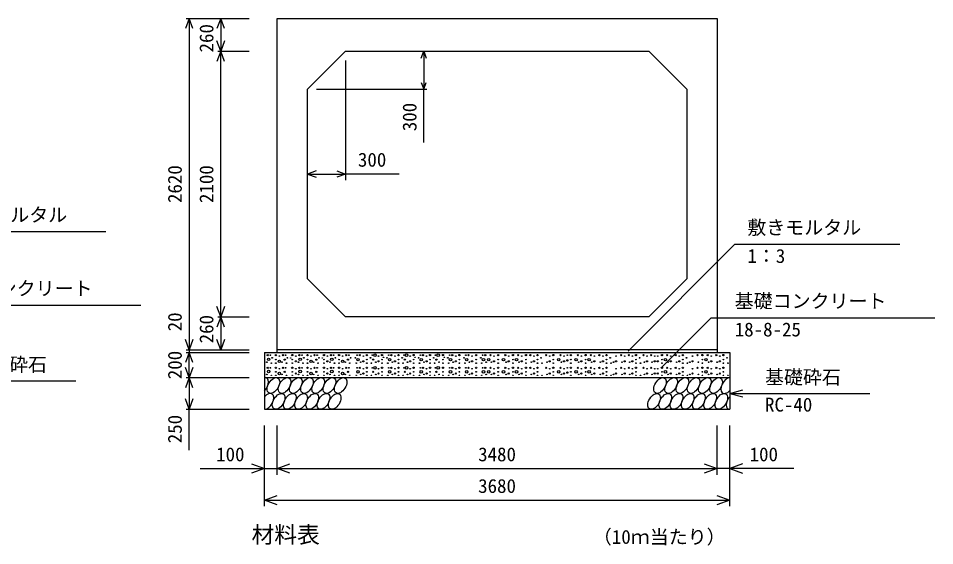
# Model space of a CAD drawing. Units: millimetres, scale not verified. Extents: x -100800 to 100800, y -35640 to 35640.
# Drawn here: x 41372 to 48620, y -13028 to -8860 of the extents above; entities that cross this region are included whole.
import ezdxf
from ezdxf.enums import TextEntityAlignment as Align

# ---------------------------------------------------------------- set-up
doc = ezdxf.new("R2010")
doc.units = ezdxf.units.MM
doc.header["$LTSCALE"] = 120
for name, color, linetype, lineweight in [('0-0_DIM', 7, 'Continuous', 25), ('0-2_HATCH', 6, 'Continuous', 25), ('0-5_OUTLINE', 3, 'Continuous', 25), ('0-7_TXT', 7, 'Continuous', 25)]:
    doc.layers.add(name, color=color, linetype=linetype, lineweight=lineweight)
doc.styles.add('ＭＳ ゴシック', font='')
doc.styles.get('ＭＳ ゴシック').set_extended_font_data('MS Gothic')

msp = doc.modelspace()

# ---------------------------------------------------------------- linework, layer by layer
at = {"layer": '0-0_DIM'}
for p, q in [((42699, -8859.7), (43199.1, -8859.7)), ((42723, -8859.7), (42723, -11479.7)), ((42973, -8859.7), (42973, -9119.7)), ((42949, -9119.7), (43199.1, -9119.7)), ((42973, -11219.7), (42973, -9119.7)), ((44579.5, -9119.7), (44579.5, -9419.7)), ((43959.1, -9191.7), (43959.1, -10138.3)), ((43731.1, -9419.7), (44603.5, -9419.7)), ((44579.5, -9840.5), (44579.5, -9419.7)), ((43659.1, -10090.3), (43959.1, -10090.3)), ((44383.2, -10090.3), (43959.1, -10090.3)), ((40759, -10545.8), (42064.7, -10545.8)), ((47039, -10645.8), (46194.9, -11489.8)), ((47039, -10645.8), (48344.7, -10645.8)), ((40571.3, -11126.9), (42340.3, -11126.9)), ((42949, -11219.7), (43199.1, -11219.7)), ((42973, -11219.7), (42973, -11479.7)), ((46851.3, -11226.9), (46458.5, -11619.7)), ((46851.3, -11226.9), (48620.3, -11226.9)), ((42699, -11479.7), (43199.1, -11479.7)), ((42699, -11499.7), (43199.1, -11499.7)), ((42723, -11479.7), (42723, -11499.7)), ((42723, -11699.7), (42723, -11499.7)), ((40719.1, -11724.7), (41828, -11724.7)), ((42699, -11699.7), (43199.1, -11699.7)), ((42723, -11699.7), (42723, -11949.7)), ((46999.1, -11824.7), (47103.4, -11796.7)), ((46999.1, -11824.7), (48108, -11824.7)), ((46999.1, -11824.7), (47103.4, -11852.7)), ((42699, -11949.7), (43199.1, -11949.7)), ((42723, -12271.8), (42723, -11949.7)), ((43319.1, -12716.9), (43319.1, -12077.3)), ((43419.1, -12466.9), (43419.1, -12077.3)), ((46899.1, -12466.9), (46899.1, -12077.3)), ((46999.1, -12716.9), (46999.1, -12077.3)), ((42811.1, -12418.9), (43319.1, -12418.9)), ((43319.1, -12418.9), (43419.1, -12418.9)), ((43419.1, -12418.9), (46899.1, -12418.9)), ((43319.1, -12668.9), (46999.1, -12668.9))]:
    msp.add_line(p, q, dxfattribs=at)
for points in [[(42752.6, -8940.9), (42723, -8859.7), (42693.5, -8940.9)], [(43002.6, -8940.9), (42973, -8859.7), (42943.5, -8940.9)], [(43002.6, -9038.5), (42973, -9119.7), (42943.5, -9038.5)], [(43002.6, -9200.9), (42973, -9119.7), (42943.5, -9200.9)], [(44559.8, -9173.8), (44579.5, -9119.7), (44599.2, -9173.8)], [(44559.8, -9365.6), (44579.5, -9419.7), (44599.2, -9365.6)], [(43726.8, -10065.7), (43659.1, -10090.3), (43726.8, -10115)], [(43891.4, -10065.7), (43959.1, -10090.3), (43891.4, -10115)], [(43002.6, -11138.5), (42973, -11219.7), (42943.5, -11138.5)], [(43002.6, -11300.9), (42973, -11219.7), (42943.5, -11300.9)], [(42752.6, -11398.5), (42723, -11479.7), (42693.5, -11398.5)], [(43002.6, -11398.5), (42973, -11479.7), (42943.5, -11398.5)], [(42752.6, -11580.9), (42723, -11499.7), (42693.5, -11580.9)], [(42752.6, -11618.5), (42723, -11699.7), (42693.5, -11618.5)], [(42752.6, -11780.9), (42723, -11699.7), (42693.5, -11780.9)], [(42752.6, -11868.5), (42723, -11949.7), (42693.5, -11868.5)], [(43217.6, -12382), (43319.1, -12418.9), (43217.6, -12455.9)], [(43520.6, -12455.9), (43419.1, -12418.9), (43520.6, -12382)], [(46797.6, -12382), (46899.1, -12418.9), (46797.6, -12455.9)], [(47100.6, -12382), (46999.1, -12418.9), (47100.6, -12455.9)], [(47507.1, -12418.9), (46999.1, -12418.9), (46899.1, -12418.9)], [(43420.6, -12705.9), (43319.1, -12668.9), (43420.6, -12632)], [(46897.6, -12632), (46999.1, -12668.9), (46897.6, -12705.9)]]:
    msp.add_lwpolyline(points, dxfattribs=at)
at = {"layer": '0-2_HATCH'}
for centre, radius in [((43345.1, -11522.5), 5), ((43366.2, -11522.5), 2.5), ((43409.1, -11521.6), 5), ((43465.1, -11522.5), 5), ((43486.2, -11522.5), 2.5), ((43539.1, -11521.6), 5), ((43595.1, -11522.5), 5), ((43616.2, -11522.5), 2.5), ((43659.1, -11521.6), 5), ((43715.1, -11522.5), 5), ((43736.2, -11522.5), 2.5), ((43789.1, -11521.6), 5), ((43845.1, -11522.5), 5), ((43866.2, -11522.5), 2.5), ((43909.1, -11521.6), 5), ((43965.1, -11522.5), 5), ((43986.2, -11522.5), 2.5), ((44052, -11522.5), 2.5), ((44073.1, -11522.5), 5), ((44129.1, -11521.6), 5), ((44172, -11522.5), 2.5), ((44193.1, -11522.5), 10), ((44249.1, -11521.6), 5), ((44302, -11522.5), 2.5), ((44323.1, -11522.5), 5), ((44379.1, -11521.6), 5), ((44422, -11522.5), 2.5), ((44443.1, -11522.5), 10), ((44499.1, -11521.6), 5), ((44552, -11522.5), 2.5), ((44573.1, -11522.5), 5), ((44629.1, -11521.6), 5), ((44672, -11522.5), 2.5), ((44693.1, -11522.5), 10), ((44731, -11521.6), 5), ((44783.9, -11522.5), 2.5), ((44804.9, -11522.5), 5), ((44861, -11521.6), 5), ((44911.9, -11522.5), 2.5), ((44932.9, -11522.5), 5), ((44993.9, -11521.6), 5), ((45044.8, -11522.5), 2.5), ((45065.9, -11522.5), 5), ((45106.5, -11522.5), 5), ((45167.5, -11521.6), 5), ((45223.4, -11522.5), 5), ((45284.3, -11521.6), 5), ((45326.1, -11522.5), 5), ((45387, -11521.6), 5), ((45422.3, -11522.5), 5), ((45478.4, -11521.6), 5), ((45547.1, -11522.5), 5), ((45603.2, -11521.6), 5), ((45660.5, -11522.5), 5), ((45714.7, -11522.5), 2.5), ((45742, -11521.6), 5), ((45797.9, -11522.5), 5), ((45858.9, -11521.6), 5), ((45900.6, -11522.5), 5), ((45968.4, -11522.5), 5), ((46024.5, -11521.6), 5), ((46140.2, -11522.5), 5), ((46201.3, -11522.5), 5), ((46257.3, -11521.6), 5), ((46316.9, -11522.5), 5), ((46378, -11522.5), 5), ((46462.9, -11521.6), 5), ((46504.6, -11522.5), 5), ((46572.4, -11522.5), 5), ((46628.5, -11521.6), 5), ((46744.1, -11522.5), 5), ((46783.2, -11521.6), 5), ((46825, -11522.5), 5), ((46892.8, -11522.5), 5), ((46948.8, -11521.6), 5), ((43338.1, -11577.7), 2.5), ((43351.7, -11555.5), 10), ((43373.2, -11585.6), 2.5), ((43380.2, -11543.5), 2.5), ((43409.1, -11557.5), 2.5), ((43409.1, -11585.6), 2.5), ((43437.1, -11570.7), 10), ((43437.1, -11529.5), 2.5), ((43458.1, -11577.7), 2.5), ((43479.2, -11557.5), 5), ((43493.2, -11585.6), 2.5), ((43500.2, -11543.5), 2.5), ((43526.7, -11544.4), 2.5), ((43539.1, -11557.5), 2.5), ((43539.1, -11585.6), 2.5), ((43567.1, -11570.7), 5), ((43567.1, -11529.5), 2.5), ((43588.1, -11577.7), 2.5), ((43601.7, -11555.5), 10), ((43623.2, -11585.6), 2.5), ((43630.2, -11543.5), 2.5), ((43659.1, -11557.5), 2.5), ((43659.1, -11585.6), 2.5), ((43687.1, -11570.7), 10), ((43687.1, -11529.5), 2.5), ((43708.1, -11577.7), 2.5), ((43729.2, -11557.5), 5), ((43743.2, -11585.6), 2.5), ((43750.2, -11543.5), 2.5), ((43776.7, -11544.4), 2.5), ((43789.1, -11557.5), 2.5), ((43789.1, -11585.6), 2.5), ((43817.1, -11570.7), 5), ((43817.1, -11529.5), 2.5), ((43838.1, -11577.7), 2.5), ((43851.7, -11555.5), 10), ((43873.2, -11585.6), 2.5), ((43880.2, -11543.5), 2.5), ((43909.1, -11557.5), 2.5), ((43909.1, -11585.6), 2.5), ((43937.1, -11570.7), 10), ((43937.1, -11529.5), 2.5), ((43958.1, -11577.7), 2.5), ((43979.2, -11557.5), 5), ((43993.2, -11585.6), 2.5), ((44000.2, -11543.5), 2.5), ((44038, -11543.5), 2.5), ((44045, -11585.6), 2.5), ((44059, -11557.5), 10), ((44080.1, -11577.7), 2.5), ((44101.1, -11570.7), 5), ((44101.1, -11529.5), 2.5), ((44129.1, -11557.5), 2.5), ((44129.1, -11585.6), 2.5), ((44158, -11543.5), 2.5), ((44165, -11585.6), 2.5), ((44179, -11557.5), 5), ((44200.1, -11577.7), 2.5), ((44221.1, -11570.7), 5), ((44221.1, -11529.5), 2.5), ((44249.1, -11557.5), 2.5), ((44249.1, -11585.6), 2.5), ((44260.5, -11539.2), 2.5), ((44288, -11543.5), 2.5), ((44295, -11585.6), 2.5), ((44309, -11557.5), 10), ((44330.1, -11577.7), 2.5), ((44351.1, -11570.7), 5), ((44351.1, -11529.5), 2.5), ((44379.1, -11557.5), 2.5), ((44379.1, -11585.6), 2.5), ((44408, -11543.5), 2.5), ((44415, -11585.6), 2.5), ((44429, -11557.5), 5), ((44450.1, -11577.7), 2.5), ((44471.1, -11570.7), 5), ((44471.1, -11529.5), 2.5), ((44499.1, -11557.5), 2.5), ((44499.1, -11585.6), 2.5), ((44510.5, -11539.2), 2.5), ((44538, -11543.5), 2.5), ((44545, -11585.6), 2.5), ((44559, -11557.5), 10), ((44580.1, -11577.7), 2.5), ((44601.1, -11570.7), 5), ((44601.1, -11529.5), 2.5), ((44629.1, -11557.5), 2.5), ((44629.1, -11585.6), 2.5), ((44658, -11543.5), 2.5), ((44665, -11585.6), 2.5), ((44679, -11557.5), 5), ((44700.1, -11577.7), 2.5), ((44731, -11557.5), 2.5), ((44731, -11585.6), 2.5), ((44742.3, -11539.2), 2.5), ((44769.8, -11543.5), 2.5), ((44776.8, -11585.6), 2.5), ((44790.9, -11557.5), 10), ((44811.9, -11577.7), 2.5), ((44832.9, -11570.7), 5), ((44832.9, -11529.5), 2.5), ((44861, -11557.5), 2.5), ((44861, -11585.6), 2.5), ((44897.9, -11543.5), 2.5), ((44904.9, -11585.6), 2.5), ((44918.9, -11557.5), 10), ((44940, -11577.7), 2.5), ((44961, -11570.7), 5), ((44961, -11529.5), 2.5), ((44993.9, -11557.5), 2.5), ((44993.9, -11585.6), 2.5), ((45030.8, -11543.5), 2.5), ((45037.8, -11585.6), 2.5), ((45051.9, -11557.5), 10), ((45072.9, -11577.7), 2.5), ((45092.5, -11557.5), 10), ((45113.6, -11577.7), 2.5), ((45134.6, -11570.7), 5), ((45134.6, -11529.5), 2.5), ((45167.5, -11557.5), 2.5), ((45167.5, -11585.6), 2.5), ((45209.4, -11557.5), 10), ((45230.4, -11577.7), 2.5), ((45251.4, -11570.7), 5), ((45251.4, -11529.5), 2.5), ((45284.3, -11557.5), 2.5), ((45284.3, -11585.6), 2.5), ((45312.1, -11557.5), 10), ((45333.1, -11577.7), 2.5), ((45354.1, -11570.7), 5), ((45354.1, -11529.5), 2.5), ((45387, -11557.5), 2.5), ((45387, -11585.6), 2.5), ((45429.3, -11577.7), 2.5), ((45450.3, -11570.7), 5), ((45450.3, -11529.5), 2.5), ((45478.4, -11557.5), 2.5), ((45478.4, -11585.6), 2.5), ((45507.2, -11543.5), 2.5), ((45514.2, -11585.6), 2.5), ((45554.1, -11577.7), 2.5), ((45575.1, -11570.7), 5), ((45575.1, -11529.5), 2.5), ((45603.2, -11557.5), 2.5), ((45603.2, -11585.6), 2.5), ((45646.5, -11557.5), 10), ((45667.5, -11577.7), 2.5), ((45688.6, -11570.7), 5), ((45688.6, -11529.5), 2.5), ((45714.7, -11563.7), 5), ((45742, -11557.5), 2.5), ((45742, -11585.6), 2.5), ((45783.9, -11557.5), 10), ((45805, -11577.7), 2.5), ((45826, -11570.7), 5), ((45826, -11529.5), 2.5), ((45858.9, -11557.5), 2.5), ((45858.9, -11585.6), 2.5), ((45886.6, -11557.5), 10), ((45907.6, -11577.7), 2.5), ((45928.7, -11570.7), 5), ((45928.7, -11529.5), 2.5), ((45975.4, -11577.7), 2.5), ((45996.4, -11570.7), 5), ((45996.4, -11529.5), 2.5), ((46024.5, -11557.5), 2.5), ((46024.5, -11585.6), 2.5), ((46053.4, -11543.5), 2.5), ((46060.4, -11585.6), 2.5), ((46079.4, -11577.7), 2.5), ((46100.4, -11570.7), 5), ((46100.4, -11529.5), 2.5), ((46147.2, -11577.7), 2.5), ((46168.2, -11570.7), 5), ((46168.2, -11529.5), 2.5), ((46208.3, -11577.7), 2.5), ((46229.3, -11570.7), 5), ((46229.3, -11529.5), 2.5), ((46257.3, -11557.5), 2.5), ((46257.3, -11585.6), 2.5), ((46286.2, -11543.5), 2.5), ((46293.2, -11585.6), 2.5), ((46324, -11577.7), 2.5), ((46345, -11570.7), 5), ((46345, -11529.5), 2.5), ((46385, -11577.7), 2.5), ((46406.1, -11570.7), 5), ((46406.1, -11529.5), 2.5), ((46430, -11570.7), 5), ((46430, -11529.5), 2.5), ((46462.9, -11557.5), 2.5), ((46462.9, -11585.6), 2.5), ((46490.6, -11557.5), 10), ((46511.6, -11577.7), 2.5), ((46532.6, -11570.7), 5), ((46532.6, -11529.5), 2.5), ((46579.4, -11577.7), 2.5), ((46600.4, -11570.7), 5), ((46600.4, -11529.5), 2.5), ((46628.5, -11557.5), 2.5), ((46628.5, -11585.6), 2.5), ((46657.3, -11543.5), 2.5), ((46664.3, -11585.6), 2.5), ((46683.4, -11577.7), 2.5), ((46704.4, -11570.7), 5), ((46704.4, -11529.5), 2.5), ((46751.1, -11577.7), 2.5), ((46783.2, -11557.5), 2.5), ((46783.2, -11585.6), 2.5), ((46811, -11557.5), 10), ((46832, -11577.7), 2.5), ((46853, -11570.7), 5), ((46853, -11529.5), 2.5), ((46899.8, -11577.7), 2.5), ((46920.8, -11570.7), 5), ((46920.8, -11529.5), 2.5), ((46948.8, -11557.5), 2.5), ((46948.8, -11585.6), 2.5), ((46977.7, -11543.5), 2.5), ((46984.7, -11585.6), 2.5), ((43345.1, -11622.5), 5), ((43351.7, -11651.6), 10), ((43366.2, -11622.5), 2.5), ((43409.1, -11621.6), 5), ((43409.1, -11653.6), 2.5), ((43437.1, -11666.8), 10), ((43437.1, -11629.5), 2.5), ((43465.1, -11622.5), 5), ((43479.2, -11653.6), 5), ((43486.2, -11622.5), 2.5), ((43539.1, -11621.6), 5), ((43539.1, -11653.6), 2.5), ((43567.1, -11666.8), 5), ((43567.1, -11629.5), 2.5), ((43595.1, -11622.5), 5), ((43601.7, -11651.6), 10), ((43616.2, -11622.5), 2.5), ((43659.1, -11621.6), 5), ((43659.1, -11653.6), 2.5), ((43687.1, -11666.8), 10), ((43687.1, -11629.5), 2.5), ((43715.1, -11622.5), 5), ((43729.2, -11653.6), 5), ((43736.2, -11622.5), 2.5), ((43789.1, -11621.6), 5), ((43789.1, -11653.6), 2.5), ((43817.1, -11666.8), 5), ((43817.1, -11629.5), 2.5), ((43845.1, -11622.5), 5), ((43851.7, -11651.6), 10), ((43866.2, -11622.5), 2.5), ((43909.1, -11621.6), 5), ((43909.1, -11653.6), 2.5), ((43937.1, -11666.8), 10), ((43937.1, -11629.5), 2.5), ((43965.1, -11622.5), 5), ((43979.2, -11653.6), 5), ((43986.2, -11622.5), 2.5), ((44059, -11653.6), 10), ((44052, -11622.5), 2.5), ((44073.1, -11622.5), 5), ((44101.1, -11666.8), 5), ((44101.1, -11629.5), 2.5), ((44129.1, -11621.6), 5), ((44129.1, -11653.6), 2.5), ((44172, -11622.5), 2.5), ((44179, -11653.6), 5), ((44193.1, -11622.5), 10), ((44221.1, -11666.8), 5), ((44221.1, -11629.5), 2.5), ((44249.1, -11621.6), 5), ((44249.1, -11653.6), 2.5), ((44309, -11653.6), 10), ((44302, -11622.5), 2.5), ((44323.1, -11622.5), 5), ((44351.1, -11666.8), 5), ((44351.1, -11629.5), 2.5), ((44379.1, -11621.6), 5), ((44379.1, -11653.6), 2.5), ((44422, -11622.5), 2.5), ((44429, -11653.6), 5), ((44443.1, -11622.5), 10), ((44471.1, -11666.8), 5), ((44471.1, -11629.5), 2.5), ((44499.1, -11621.6), 5), ((44499.1, -11653.6), 2.5), ((44559, -11653.6), 10), ((44552, -11622.5), 2.5), ((44573.1, -11622.5), 5), ((44601.1, -11666.8), 5), ((44601.1, -11629.5), 2.5), ((44629.1, -11621.6), 5), ((44629.1, -11653.6), 2.5), ((44672, -11622.5), 2.5), ((44679, -11653.6), 5), ((44693.1, -11622.5), 10), ((44731, -11621.6), 5), ((44731, -11653.6), 2.5), ((44790.9, -11653.6), 10), ((44783.9, -11622.5), 2.5), ((44804.9, -11622.5), 5), ((44832.9, -11666.8), 5), ((44832.9, -11629.5), 2.5), ((44861, -11621.6), 5), ((44861, -11653.6), 2.5), ((44918.9, -11653.6), 10), ((44911.9, -11622.5), 2.5), ((44932.9, -11622.5), 5), ((44961, -11666.8), 5), ((44961, -11629.5), 2.5), ((44993.9, -11621.6), 5), ((44993.9, -11653.6), 2.5), ((45051.9, -11653.6), 10), ((45044.8, -11622.5), 2.5), ((45065.9, -11622.5), 5), ((45092.5, -11653.6), 10), ((45106.5, -11622.5), 5), ((45134.6, -11666.8), 5), ((45134.6, -11629.5), 2.5), ((45167.5, -11621.6), 5), ((45167.5, -11653.6), 2.5), ((45209.4, -11653.6), 10), ((45223.4, -11622.5), 5), ((45251.4, -11666.8), 5), ((45251.4, -11629.5), 2.5), ((45284.3, -11621.6), 5), ((45284.3, -11653.6), 2.5), ((45312.1, -11653.6), 10), ((45326.1, -11622.5), 5), ((45354.1, -11666.8), 5), ((45354.1, -11629.5), 2.5), ((45387, -11621.6), 5), ((45387, -11653.6), 2.5), ((45422.3, -11622.5), 5), ((45450.3, -11666.8), 5), ((45450.3, -11629.5), 2.5), ((45478.4, -11621.6), 5), ((45478.4, -11653.6), 2.5), ((45547.1, -11622.5), 5), ((45575.1, -11666.8), 5), ((45575.1, -11629.5), 2.5), ((45603.2, -11621.6), 5), ((45603.2, -11653.6), 2.5), ((45646.5, -11653.6), 10), ((45660.5, -11622.5), 5), ((45688.6, -11666.8), 5), ((45688.6, -11629.5), 2.5), ((45714.7, -11659.8), 5), ((45714.7, -11622.5), 2.5), ((45742, -11621.6), 5), ((45742, -11653.6), 2.5), ((45783.9, -11653.6), 10), ((45797.9, -11622.5), 5), ((45826, -11666.8), 5), ((45826, -11629.5), 2.5), ((45858.9, -11621.6), 5), ((45858.9, -11653.6), 2.5), ((45886.6, -11653.6), 10), ((45900.6, -11622.5), 5), ((45928.7, -11666.8), 5), ((45928.7, -11629.5), 2.5), ((45968.4, -11622.5), 5), ((45996.4, -11666.8), 5), ((45996.4, -11629.5), 2.5), ((46024.5, -11621.6), 5), ((46024.5, -11653.6), 2.5), ((46100.4, -11666.8), 5), ((46100.4, -11629.5), 2.5), ((46140.2, -11622.5), 5), ((46168.2, -11666.8), 5), ((46168.2, -11629.5), 2.5), ((46201.3, -11622.5), 5), ((46229.3, -11666.8), 5), ((46229.3, -11629.5), 2.5), ((46257.3, -11621.6), 5), ((46257.3, -11653.6), 2.5), ((46316.9, -11622.5), 5), ((46345, -11666.8), 5), ((46345, -11629.5), 2.5), ((46378, -11622.5), 5), ((46406.1, -11666.8), 5), ((46406.1, -11629.5), 2.5), ((46430, -11666.8), 5), ((46430, -11629.5), 2.5), ((46462.9, -11621.6), 5), ((46462.9, -11653.6), 2.5), ((46490.6, -11653.6), 10), ((46504.6, -11622.5), 5), ((46532.6, -11666.8), 5), ((46532.6, -11629.5), 2.5), ((46572.4, -11622.5), 5), ((46600.4, -11666.8), 5), ((46600.4, -11629.5), 2.5), ((46628.5, -11621.6), 5), ((46628.5, -11653.6), 2.5), ((46704.4, -11666.8), 5), ((46704.4, -11629.5), 2.5), ((46744.1, -11622.5), 5), ((46783.2, -11621.6), 5), ((46783.2, -11653.6), 2.5), ((46811, -11653.6), 10), ((46825, -11622.5), 5), ((46853, -11666.8), 5), ((46853, -11629.5), 2.5), ((46892.8, -11622.5), 5), ((46920.8, -11666.8), 5), ((46920.8, -11629.5), 2.5), ((46948.8, -11621.6), 5), ((46948.8, -11653.6), 2.5), ((43338.1, -11673.8), 2.5), ((43373.2, -11681.6), 2.5), ((43409.1, -11681.6), 2.5), ((43458.1, -11673.8), 2.5), ((43493.2, -11681.6), 2.5), ((43539.1, -11681.6), 2.5), ((43588.1, -11673.8), 2.5), ((43623.2, -11681.6), 2.5), ((43659.1, -11681.6), 2.5), ((43708.1, -11673.8), 2.5), ((43743.2, -11681.6), 2.5), ((43789.1, -11681.6), 2.5), ((43838.1, -11673.8), 2.5), ((43873.2, -11681.6), 2.5), ((43909.1, -11681.6), 2.5), ((43958.1, -11673.8), 2.5), ((43993.2, -11681.6), 2.5), ((44045, -11681.6), 2.5), ((44080.1, -11673.8), 2.5), ((44129.1, -11681.6), 2.5), ((44165, -11681.6), 2.5), ((44200.1, -11673.8), 2.5), ((44249.1, -11681.6), 2.5), ((44295, -11681.6), 2.5), ((44330.1, -11673.8), 2.5), ((44379.1, -11681.6), 2.5), ((44415, -11681.6), 2.5), ((44450.1, -11673.8), 2.5), ((44499.1, -11681.6), 2.5), ((44545, -11681.6), 2.5), ((44580.1, -11673.8), 2.5), ((44629.1, -11681.6), 2.5), ((44665, -11681.6), 2.5), ((44700.1, -11673.8), 2.5), ((44731, -11681.6), 2.5), ((44776.8, -11681.6), 2.5), ((44811.9, -11673.8), 2.5), ((44861, -11681.6), 2.5), ((44904.9, -11681.6), 2.5), ((44940, -11673.8), 2.5), ((44993.9, -11681.6), 2.5), ((45037.8, -11681.6), 2.5), ((45072.9, -11673.8), 2.5), ((45113.6, -11673.8), 2.5), ((45167.5, -11681.6), 2.5), ((45230.4, -11673.8), 2.5), ((45284.3, -11681.6), 2.5), ((45333.1, -11673.8), 2.5), ((45387, -11681.6), 2.5), ((45429.3, -11673.8), 2.5), ((45478.4, -11681.6), 2.5), ((45514.2, -11681.6), 2.5), ((45554.1, -11673.8), 2.5), ((45603.2, -11681.6), 2.5), ((45667.5, -11673.8), 2.5), ((45742, -11681.6), 2.5), ((45805, -11673.8), 2.5), ((45858.9, -11681.6), 2.5), ((45907.6, -11673.8), 2.5), ((45975.4, -11673.8), 2.5), ((46024.5, -11681.6), 2.5), ((46060.4, -11681.6), 2.5), ((46079.4, -11673.8), 2.5), ((46147.2, -11673.8), 2.5), ((46208.3, -11673.8), 2.5), ((46257.3, -11681.6), 2.5), ((46293.2, -11681.6), 2.5), ((46324, -11673.8), 2.5), ((46385, -11673.8), 2.5), ((46462.9, -11681.6), 2.5), ((46511.6, -11673.8), 2.5), ((46579.4, -11673.8), 2.5), ((46628.5, -11681.6), 2.5), ((46664.3, -11681.6), 2.5), ((46683.4, -11673.8), 2.5), ((46751.1, -11673.8), 2.5), ((46783.2, -11681.6), 2.5), ((46832, -11673.8), 2.5), ((46899.8, -11673.8), 2.5), ((46948.8, -11681.6), 2.5), ((46984.7, -11681.6), 2.5)]:
    msp.add_circle(centre, radius, dxfattribs=at)
for centre, start_param, end_param in [((43300.8, -11762.2), 4.335544, 6.724593), ((46979.8, -11762.2), 0.419949, 4.357003), ((43342.3, -11887.2), 3.496422, 7.58605), ((47021.4, -11887.2), 1.28053, 3.496422)]:
    msp.add_ellipse(centre, major_axis=(36.4, 58.9), ratio=0.5792, start_param=start_param, end_param=end_param, dxfattribs=at)
for centre in [(43389.5, -11762.2), (43478.2, -11762.2), (43566.9, -11762.2), (43655.6, -11762.2), (43744.3, -11762.2), (43833, -11762.2), (43921.6, -11762.2), (46447.6, -11762.2), (46536.3, -11762.2), (46625, -11762.2), (46713.7, -11762.2), (46802.4, -11762.2), (46891.1, -11762.2), (43431, -11887.2), (43519.7, -11887.2), (43608.4, -11887.2), (43697.1, -11887.2), (43785.8, -11887.2), (43874.5, -11887.2), (46400.5, -11887.2), (46489.2, -11887.2), (46577.9, -11887.2), (46666.6, -11887.2), (46755.3, -11887.2), (46844, -11887.2), (46932.7, -11887.2)]:
    msp.add_ellipse(centre, major_axis=(36.4, 58.9), ratio=0.5792, dxfattribs=at)
at = {"layer": '0-5_OUTLINE'}
for p, q in [((43419.1, -11499.7), (43419.1, -8859.7)), ((43959.1, -9119.7), (43659.1, -9419.7)), ((43959.1, -9119.7), (46359.1, -9119.7)), ((46659.1, -9419.7), (46359.1, -9119.7)), ((43659.1, -10919.7), (43659.1, -9419.7)), ((46659.1, -9419.7), (46659.1, -10919.7)), ((43659.1, -10919.7), (43959.1, -11219.7)), ((46359.1, -11219.7), (46659.1, -10919.7)), ((46359.1, -11219.7), (43959.1, -11219.7)), ((43319.1, -11499.7), (43319.1, -11949.7)), ((43319.1, -11499.7), (46999.1, -11499.7)), ((46899.1, -11479.7), (43419.1, -11479.7)), ((46999.1, -11499.7), (46999.1, -11949.7)), ((43319.1, -11699.7), (46999.1, -11699.7)), ((43319.1, -11949.7), (46999.1, -11949.7))]:
    msp.add_line(p, q, dxfattribs=at)
msp.add_lwpolyline([(43419.1, -8859.7), (46899.1, -8859.7), (46899.1, -11499.7)], dxfattribs=at)

# ---------------------------------------------------------------- texts
at = {"layer": '0-0_DIM', "style": 'ＭＳ ゴシック'}
for s, p in [('260', (42948, -9129.4)), ('300', (44554.5, -9752)), ('2620', (42698, -10319.7)), ('2100', (42948, -10319.7)), ('20', (42698, -11333.8)), ('260', (42948, -11428.9)), ('200', (42698, -11712.2)), ('250', (42698, -12218.5))]:
    msp.add_text(s, height=110, rotation=90, dxfattribs=at).set_placement(p, align=Align.BOTTOM_LEFT)
for s, p in [('300', (44058.3, -10065.3)), ('敷きモルタル', (40858.6, -10500.8)), ('敷きモルタル', (47138.6, -10600.8)), ('1：3', (47138.6, -10826)), ('基礎コンクリート', (40758.6, -11082)), ('基礎コンクリート', (47038.6, -11182)), ('18-8-25', (47038.6, -11407.1)), ('基礎砕石', (40998.3, -11683.5)), ('基礎砕石', (47278.3, -11783.5)), ('RC-40', (47278.3, -12001.1)), ('100', (42936.7, -12393.9)), ('3480', (45009.1, -12393.9)), ('100', (47156.5, -12393.9)), ('3680', (45009.1, -12643.9))]:
    msp.add_text(s, height=110, dxfattribs=at).set_placement(p, align=Align.BOTTOM_LEFT)
at = {"layer": '0-7_TXT', "style": 'ＭＳ ゴシック'}
for s, height, p in [('材料表', 132, (43216.6, -13046.4)), ('（10ｍ当たり）', 110, (45916.6, -13046.4))]:
    msp.add_text(s, height=height, dxfattribs=at).set_placement(p, align=Align.BOTTOM_LEFT)

doc.saveas('drawing.dxf')
